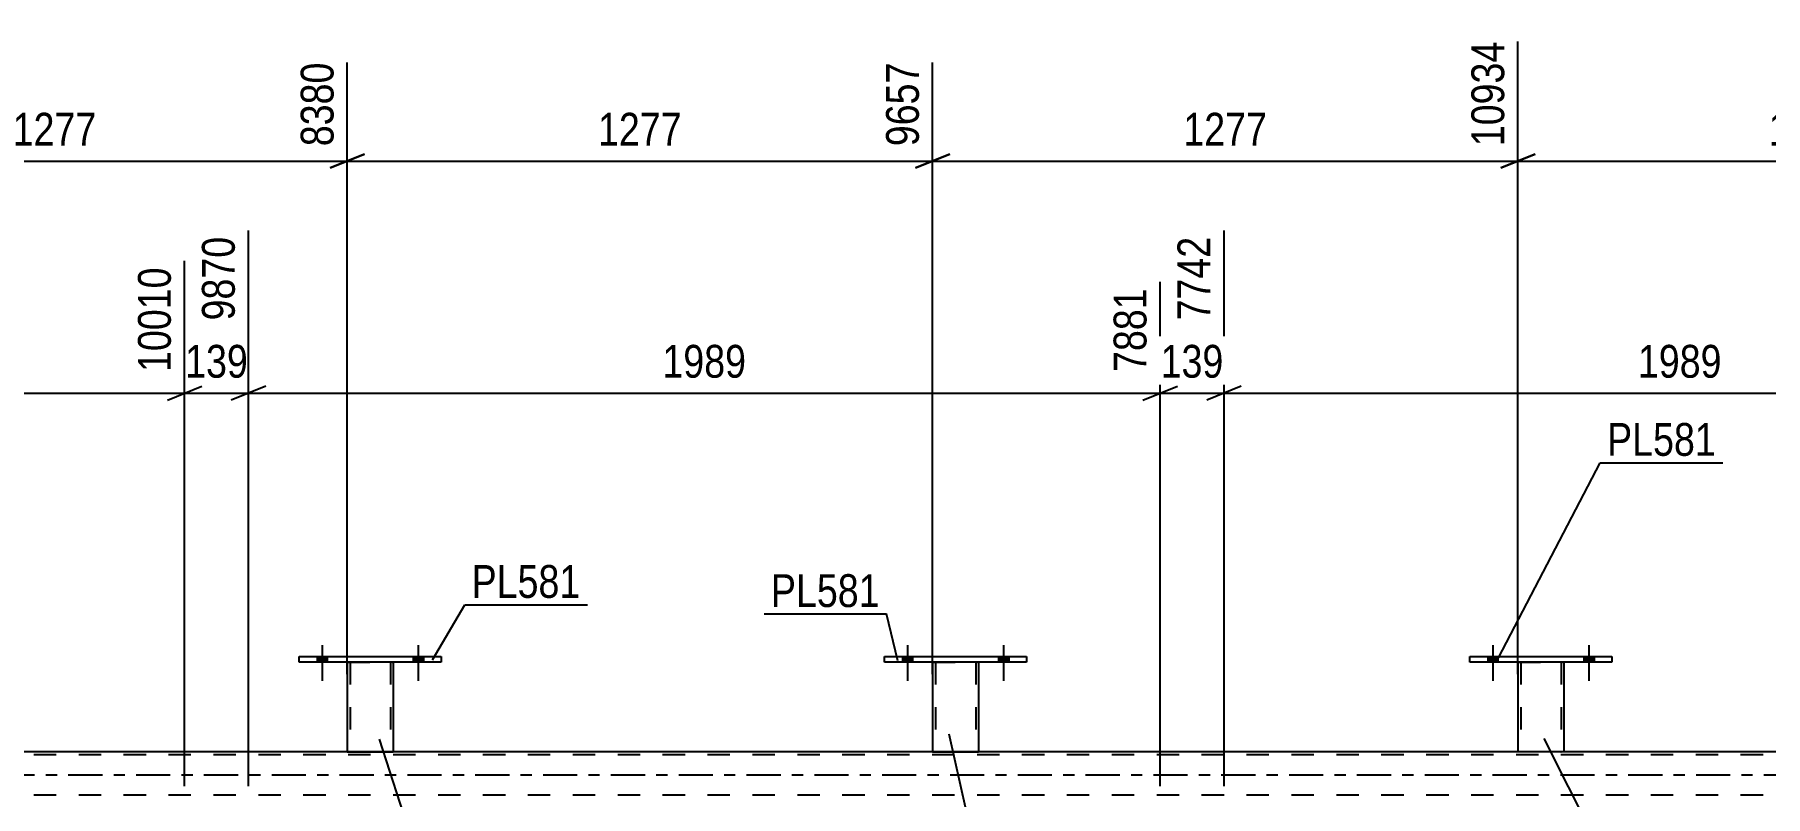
# Model space of a CAD drawing. Header units: millimetres. Extents: x 0 to 841, y 0 to 594.
# Drawn here: x 343.1 to 494.2, y 442.6 to 509.1 of the extents above; entities that cross this region are included whole.
import ezdxf

# ---------------------------------------------------------------- set-up
doc = ezdxf.new("R2010")
doc.units = ezdxf.units.MM
doc.linetypes.add('DXK_LINE_DOT2', pattern=[3.9198, 1.9599, -1.9599])
doc.linetypes.add('DXK_LINE_DOT3', pattern=[5.9187, 2.979, -0.9799, 0.9799, -0.9799])
doc.styles.add('Arial Narrow', font='ARIALN.TTF', dxfattribs={"height": 0.2})

# ---------------------------------------------------------------- blocks, each defined once
blk = doc.blocks.new('Part-272366151-6688 - 4038')
at = {"color": 2, "linetype": 'Continuous'}
for p, q in [((468.36, 454.36), (468.36, 454.84)), ((468.36, 454.84), (480.76, 454.84)), ((480.76, 454.84), (480.76, 454.36)), ((480.76, 454.36), (468.36, 454.36))]:
    blk.add_line(p, q, dxfattribs=at)
blk = doc.blocks.new('Bolt-272366151-6716 - 4038')
at = {"linetype": 'Continuous'}
for points in [[(418.84, 454.36), (419.72, 454.36), (419.72, 454.84), (418.84, 454.84)], [(427.24, 454.36), (428.12, 454.36), (428.12, 454.84), (427.24, 454.84)]]:
    blk.add_hatch(color=1, dxfattribs=at).paths.add_polyline_path(points)
at = {"color": 1, "linetype": 'Continuous'}
for p, q in [((418.84, 454.84), (418.84, 454.36)), ((419.28, 455.84), (419.28, 452.72)), ((419.72, 454.84), (419.72, 454.36)), ((427.24, 454.84), (427.24, 454.36)), ((427.68, 455.84), (427.68, 452.72)), ((428.12, 454.84), (428.12, 454.36))]:
    blk.add_line(p, q, dxfattribs=at)
blk = doc.blocks.new('Part-272366151-4265 - 4038')
at = {"color": 2, "linetype": 'Continuous'}
blk.add_line((756.58, 446.52), (50.12, 446.52), dxfattribs=at)
at = {"color": 7, "linetype": 'DXK_LINE_DOT2'}
for p, q in [((756.58, 446.28), (50.12, 446.28)), ((756.58, 442.76), (50.12, 442.76))]:
    blk.add_line(p, q, dxfattribs=at)
at = {"color": 7, "linetype": 'DXK_LINE_DOT3'}
blk.add_line((50.12, 444.52), (756.58, 444.52), dxfattribs=at)
blk = doc.blocks.new('Part-272366151-6683 - 4038')
at = {"color": 2, "linetype": 'Continuous'}
for p, q in [((370.4, 454.36), (370.4, 446.52)), ((374.4, 454.36), (374.4, 446.52)), ((370.4, 446.52), (374.4, 446.52))]:
    blk.add_line(p, q, dxfattribs=at)
at = {"color": 7, "linetype": 'DXK_LINE_DOT2'}
for p, q in [((370.4, 454.36), (374.4, 454.36)), ((370.4, 454.36), (370.4, 454.36)), ((370.4, 454.36), (370.4, 454.36)), ((370.64, 454.36), (370.64, 446.52)), ((374.16, 454.36), (374.16, 446.52)), ((374.4, 454.36), (374.4, 454.36)), ((374.4, 454.36), (374.4, 454.36)), ((374.1, 446.52), (374.14, 446.52)), ((374.1, 446.52), (374.14, 446.52)), ((374.14, 446.52), (374.16, 446.52)), ((374.14, 446.52), (374.16, 446.52))]:
    blk.add_line(p, q, dxfattribs=at)
blk = doc.blocks.new('Part-272366151-6684 - 4038')
at = {"color": 2, "linetype": 'Continuous'}
for p, q in [((366.2, 454.36), (366.2, 454.84)), ((366.2, 454.84), (378.6, 454.84)), ((378.6, 454.84), (378.6, 454.36)), ((378.6, 454.36), (366.2, 454.36))]:
    blk.add_line(p, q, dxfattribs=at)
blk = doc.blocks.new('Part-272366151-6685 - 4038')
at = {"color": 2, "linetype": 'Continuous'}
for p, q in [((421.48, 454.36), (421.48, 446.52)), ((425.48, 454.36), (425.48, 446.52)), ((421.48, 446.52), (425.48, 446.52))]:
    blk.add_line(p, q, dxfattribs=at)
at = {"color": 7, "linetype": 'DXK_LINE_DOT2'}
for p, q in [((421.48, 454.36), (425.48, 454.36)), ((421.48, 454.36), (421.48, 454.36)), ((421.48, 454.36), (421.48, 454.36)), ((421.72, 454.36), (421.72, 446.52)), ((425.24, 454.36), (425.24, 446.52)), ((425.48, 454.36), (425.48, 454.36)), ((425.48, 454.36), (425.48, 454.36)), ((425.18, 446.52), (425.22, 446.52)), ((425.18, 446.52), (425.22, 446.52)), ((425.22, 446.52), (425.24, 446.52)), ((425.22, 446.52), (425.24, 446.52))]:
    blk.add_line(p, q, dxfattribs=at)
blk = doc.blocks.new('Part-272366151-6686 - 4038')
at = {"color": 2, "linetype": 'Continuous'}
for p, q in [((417.28, 454.36), (417.28, 454.84)), ((417.28, 454.84), (429.68, 454.84)), ((429.68, 454.84), (429.68, 454.36)), ((429.68, 454.36), (417.28, 454.36))]:
    blk.add_line(p, q, dxfattribs=at)
blk = doc.blocks.new('Part-272366151-6687 - 4038')
at = {"color": 2, "linetype": 'Continuous'}
for p, q in [((472.56, 454.36), (472.56, 446.52)), ((476.56, 454.36), (476.56, 446.52)), ((476.52, 446.52), (472.56, 446.52)), ((476.56, 446.52), (476.52, 446.52))]:
    blk.add_line(p, q, dxfattribs=at)
at = {"color": 7, "linetype": 'DXK_LINE_DOT2'}
for p, q in [((472.56, 454.36), (476.56, 454.36)), ((472.56, 454.36), (472.56, 454.36)), ((472.56, 454.36), (472.56, 454.36)), ((472.8, 454.36), (472.8, 446.52)), ((476.32, 454.36), (476.32, 446.52)), ((476.56, 454.36), (476.56, 454.36)), ((476.56, 454.36), (476.56, 454.36)), ((476.3, 446.52), (476.32, 446.52)), ((476.56, 446.52), (476.56, 446.52))]:
    blk.add_line(p, q, dxfattribs=at)
blk = doc.blocks.new('Bolt-272366151-6713 - 4038')
at = {"linetype": 'Continuous'}
for points in [[(367.76, 454.36), (368.64, 454.36), (368.64, 454.84), (367.76, 454.84)], [(376.16, 454.36), (377.04, 454.36), (377.04, 454.84), (376.16, 454.84)]]:
    blk.add_hatch(color=1, dxfattribs=at).paths.add_polyline_path(points)
at = {"color": 1, "linetype": 'Continuous'}
for p, q in [((367.76, 454.84), (367.76, 454.36)), ((368.2, 455.84), (368.2, 452.72)), ((368.64, 454.84), (368.64, 454.36)), ((376.16, 454.84), (376.16, 454.36)), ((376.6, 455.84), (376.6, 452.72)), ((377.04, 454.84), (377.04, 454.36))]:
    blk.add_line(p, q, dxfattribs=at)
blk = doc.blocks.new('Bolt-272366151-6714 - 4038')
at = {"linetype": 'Continuous'}
for points in [[(367.76, 454.36), (368.64, 454.36), (368.64, 454.84), (367.76, 454.84)], [(376.16, 454.36), (377.04, 454.36), (377.04, 454.84), (376.16, 454.84)]]:
    blk.add_hatch(color=1, dxfattribs=at).paths.add_polyline_path(points)
at = {"color": 1, "linetype": 'Continuous'}
for p, q in [((367.76, 454.84), (367.76, 454.36)), ((368.2, 455.84), (368.2, 452.72)), ((368.64, 454.84), (368.64, 454.36)), ((376.16, 454.84), (376.16, 454.36)), ((376.6, 455.84), (376.6, 452.72)), ((377.04, 454.84), (377.04, 454.36))]:
    blk.add_line(p, q, dxfattribs=at)
blk = doc.blocks.new('Bolt-272366151-6715 - 4038')
at = {"linetype": 'Continuous'}
for points in [[(418.84, 454.36), (419.72, 454.36), (419.72, 454.84), (418.84, 454.84)], [(427.24, 454.36), (428.12, 454.36), (428.12, 454.84), (427.24, 454.84)]]:
    blk.add_hatch(color=1, dxfattribs=at).paths.add_polyline_path(points)
at = {"color": 1, "linetype": 'Continuous'}
for p, q in [((418.84, 454.84), (418.84, 454.36)), ((419.28, 455.84), (419.28, 452.72)), ((419.72, 454.84), (419.72, 454.36)), ((427.24, 454.84), (427.24, 454.36)), ((427.68, 455.84), (427.68, 452.72)), ((428.12, 454.84), (428.12, 454.36))]:
    blk.add_line(p, q, dxfattribs=at)
blk = doc.blocks.new('Bolt-272366151-6717 - 4038')
at = {"linetype": 'Continuous'}
for points in [[(469.92, 454.36), (470.8, 454.36), (470.8, 454.84), (469.92, 454.84)], [(478.32, 454.36), (479.2, 454.36), (479.2, 454.84), (478.32, 454.84)]]:
    blk.add_hatch(color=1, dxfattribs=at).paths.add_polyline_path(points)
at = {"color": 1, "linetype": 'Continuous'}
for p, q in [((469.92, 454.84), (469.92, 454.36)), ((470.36, 455.84), (470.36, 452.72)), ((470.8, 454.84), (470.8, 454.36)), ((478.32, 454.84), (478.32, 454.36)), ((478.76, 455.84), (478.76, 452.72)), ((479.2, 454.84), (479.2, 454.36))]:
    blk.add_line(p, q, dxfattribs=at)
blk = doc.blocks.new('Bolt-272366151-6718 - 4038')
at = {"linetype": 'Continuous'}
for points in [[(469.92, 454.36), (470.8, 454.36), (470.8, 454.84), (469.92, 454.84)], [(478.32, 454.36), (479.2, 454.36), (479.2, 454.84), (478.32, 454.84)]]:
    blk.add_hatch(color=1, dxfattribs=at).paths.add_polyline_path(points)
at = {"color": 1, "linetype": 'Continuous'}
for p, q in [((469.92, 454.84), (469.92, 454.36)), ((470.36, 455.84), (470.36, 452.72)), ((470.8, 454.84), (470.8, 454.36)), ((478.32, 454.84), (478.32, 454.36)), ((478.76, 455.84), (478.76, 452.72)), ((479.2, 454.84), (479.2, 454.36))]:
    blk.add_line(p, q, dxfattribs=at)
blk = doc.blocks.new('StraightDimension-272366151-21899 - 4038')
at = {"color": 7, "linetype": 'Continuous'}
for p, q in [((472.56, 453.32), (472.56, 508.54)), ((421.48, 453.32), (421.48, 506.71)), ((422.98, 498.7), (419.98, 497.5)), ((471.06, 497.5), (474.06, 498.7)), ((421.48, 498.1), (472.56, 498.1))]:
    blk.add_line(p, q, dxfattribs=at)
at = {"color": 0, "linetype": 'Continuous'}
blk.add_wipeout([(471.96, 509.14), (467.76, 509.14), (467.76, 498.8), (471.96, 498.8)], dxfattribs=at)
at = {"color": 0}
blk.add_wipeout([(451.28, 498.85), (451.28, 503.05), (442.76, 503.05), (442.76, 498.85)], dxfattribs=at)
at = {"color": 3, "linetype": 'Continuous', "style": 'Arial Narrow'}
blk.add_text('10934', height=2.863, rotation=90.0002, dxfattribs=at).set_placement((471.36, 499.4))
at = {"color": 3, "style": 'Arial Narrow'}
blk.add_text('1277', height=2.863, dxfattribs=at).set_placement((443.36, 499.45))
blk = doc.blocks.new('StraightDimension-272366151-4301 - 4038')
at = {"color": 7, "linetype": 'Continuous'}
for p, q in [((361.78, 443.52), (361.78, 492.05)), ((356.2, 443.52), (356.2, 489.38)), ((354.7, 477.24), (357.7, 478.44)), ((356.2, 477.84), (361.78, 477.84)), ((363.28, 478.44), (360.28, 477.24))]:
    blk.add_line(p, q, dxfattribs=at)
at = {"color": 0, "linetype": 'Continuous'}
blk.add_wipeout([(361.18, 492.1), (356.98, 492.1), (356.98, 483.59), (361.18, 483.59)], dxfattribs=at)
at = {"color": 0}
blk.add_wipeout([(362.33, 478.59), (362.33, 482.79), (355.65, 482.79), (355.65, 478.59)], dxfattribs=at)
at = {"color": 3, "linetype": 'Continuous', "style": 'Arial Narrow'}
blk.add_text('9870', height=2.863, rotation=90.0002, dxfattribs=at).set_placement((360.58, 484.19))
at = {"color": 3, "style": 'Arial Narrow'}
blk.add_text('139', height=2.863, dxfattribs=at).set_placement((356.25, 479.19))
blk = doc.blocks.new('StraightDimension-272366151-4298 - 4038')
at = {"color": 7, "linetype": 'Continuous'}
for p, q in [((446.91, 443.52), (446.91, 492.05)), ((526.47, 443.52), (526.47, 487.55)), ((448.41, 478.44), (445.41, 477.24)), ((446.91, 477.84), (526.47, 477.84)), ((524.97, 477.24), (527.97, 478.44))]:
    blk.add_line(p, q, dxfattribs=at)
at = {"color": 0, "linetype": 'Continuous'}
blk.add_wipeout([(525.87, 487.6), (521.67, 487.6), (521.67, 479.09), (525.87, 479.09)], dxfattribs=at)
at = {"color": 0}
blk.add_wipeout([(490.95, 478.59), (490.95, 482.79), (482.43, 482.79), (482.43, 478.59)], dxfattribs=at)
at = {"color": 3, "linetype": 'Continuous', "style": 'Arial Narrow'}
blk.add_text('5753', height=2.863, rotation=90.0002, dxfattribs=at).set_placement((525.27, 479.69))
at = {"color": 3, "style": 'Arial Narrow'}
blk.add_text('1989', height=2.863, dxfattribs=at).set_placement((483.03, 479.19))
blk = doc.blocks.new('StraightDimension-272366151-4300 - 4038')
at = {"color": 7, "linetype": 'Continuous'}
for p, q in [((361.78, 443.52), (361.78, 492.05)), ((441.34, 443.52), (441.34, 487.55)), ((363.28, 478.44), (360.28, 477.24)), ((361.78, 477.84), (441.34, 477.84)), ((439.84, 477.24), (442.84, 478.44))]:
    blk.add_line(p, q, dxfattribs=at)
at = {"color": 0, "linetype": 'Continuous'}
blk.add_wipeout([(440.74, 487.6), (436.54, 487.6), (436.54, 479.09), (440.74, 479.09)], dxfattribs=at)
at = {"color": 0}
blk.add_wipeout([(405.81, 478.59), (405.81, 482.79), (397.3, 482.79), (397.3, 478.59)], dxfattribs=at)
at = {"color": 3, "linetype": 'Continuous', "style": 'Arial Narrow'}
blk.add_text('7881', height=2.863, rotation=90.0002, dxfattribs=at).set_placement((440.14, 479.69))
at = {"color": 3, "style": 'Arial Narrow'}
blk.add_text('1989', height=2.863, dxfattribs=at).set_placement((397.9, 479.19))
blk = doc.blocks.new('StraightDimension-272366151-21901 - 4038')
at = {"color": 7, "linetype": 'Continuous'}
for p, q in [((319.32, 453.32), (319.32, 506.71)), ((370.4, 453.32), (370.4, 506.71)), ((320.82, 498.7), (317.82, 497.5)), ((368.9, 497.5), (371.9, 498.7)), ((319.32, 498.1), (370.4, 498.1))]:
    blk.add_line(p, q, dxfattribs=at)
at = {"color": 0, "linetype": 'Continuous'}
blk.add_wipeout([(369.8, 507.31), (365.6, 507.31), (365.6, 498.8), (369.8, 498.8)], dxfattribs=at)
at = {"color": 0}
blk.add_wipeout([(349.12, 498.85), (349.12, 503.05), (340.6, 503.05), (340.6, 498.85)], dxfattribs=at)
at = {"color": 3, "linetype": 'Continuous', "style": 'Arial Narrow'}
blk.add_text('8380', height=2.863, rotation=90.0002, dxfattribs=at).set_placement((369.2, 499.4))
at = {"color": 3, "style": 'Arial Narrow'}
blk.add_text('1277', height=2.863, dxfattribs=at).set_placement((341.2, 499.45))
blk = doc.blocks.new('StraightDimension-272366151-4299 - 4038')
at = {"color": 7, "linetype": 'Continuous'}
for p, q in [((446.91, 443.52), (446.91, 492.05)), ((441.34, 443.52), (441.34, 487.55)), ((439.84, 477.24), (442.84, 478.44)), ((441.34, 477.84), (446.91, 477.84)), ((448.41, 478.44), (445.41, 477.24))]:
    blk.add_line(p, q, dxfattribs=at)
at = {"color": 0, "linetype": 'Continuous'}
blk.add_wipeout([(446.31, 492.1), (442.11, 492.1), (442.11, 483.59), (446.31, 483.59)], dxfattribs=at)
at = {"color": 0}
blk.add_wipeout([(447.47, 478.59), (447.47, 482.79), (440.78, 482.79), (440.78, 478.59)], dxfattribs=at)
at = {"color": 3, "linetype": 'Continuous', "style": 'Arial Narrow'}
blk.add_text('7742', height=2.863, rotation=90.0002, dxfattribs=at).set_placement((445.71, 484.19))
at = {"color": 3, "style": 'Arial Narrow'}
blk.add_text('139', height=2.863, dxfattribs=at).set_placement((441.38, 479.19))
blk = doc.blocks.new('StraightDimension-272366151-4302 - 4038')
at = {"color": 7, "linetype": 'Continuous'}
for p, q in [((276.64, 443.52), (276.64, 493.88)), ((356.2, 443.52), (356.2, 489.38)), ((278.14, 478.44), (275.14, 477.24)), ((276.64, 477.84), (356.2, 477.84)), ((354.7, 477.24), (357.7, 478.44))]:
    blk.add_line(p, q, dxfattribs=at)
at = {"color": 0, "linetype": 'Continuous'}
blk.add_wipeout([(355.6, 489.43), (351.4, 489.43), (351.4, 479.09), (355.6, 479.09)], dxfattribs=at)
at = {"color": 0}
blk.add_wipeout([(320.68, 478.59), (320.68, 482.79), (312.17, 482.79), (312.17, 478.59)], dxfattribs=at)
at = {"color": 3, "linetype": 'Continuous', "style": 'Arial Narrow'}
blk.add_text('10010', height=2.863, rotation=90.0002, dxfattribs=at).set_placement((355, 479.69))
at = {"color": 3, "style": 'Arial Narrow'}
blk.add_text('1989', height=2.863, dxfattribs=at).set_placement((312.77, 479.19))
blk = doc.blocks.new('StraightDimension-272366151-21898 - 4038')
at = {"color": 7, "linetype": 'Continuous'}
for p, q in [((472.56, 453.32), (472.56, 508.54)), ((523.64, 453.32), (523.64, 508.54)), ((474.06, 498.7), (471.06, 497.5)), ((522.14, 497.5), (525.14, 498.7)), ((472.56, 498.1), (523.64, 498.1))]:
    blk.add_line(p, q, dxfattribs=at)
at = {"color": 0, "linetype": 'Continuous'}
blk.add_wipeout([(523.04, 509.14), (518.84, 509.14), (518.84, 498.8), (523.04, 498.8)], dxfattribs=at)
at = {"color": 0}
blk.add_wipeout([(502.36, 498.85), (502.36, 503.05), (493.85, 503.05), (493.85, 498.85)], dxfattribs=at)
at = {"color": 3, "linetype": 'Continuous', "style": 'Arial Narrow'}
blk.add_text('12211', height=2.863, rotation=90.0002, dxfattribs=at).set_placement((522.44, 499.4))
at = {"color": 3, "style": 'Arial Narrow'}
blk.add_text('1277', height=2.863, dxfattribs=at).set_placement((494.45, 499.45))
blk = doc.blocks.new('StraightDimension-272366151-21900 - 4038')
at = {"color": 7, "linetype": 'Continuous'}
for p, q in [((370.4, 453.32), (370.4, 506.71)), ((421.48, 453.32), (421.48, 506.71)), ((371.9, 498.7), (368.9, 497.5)), ((419.98, 497.5), (422.98, 498.7)), ((370.4, 498.1), (421.48, 498.1))]:
    blk.add_line(p, q, dxfattribs=at)
at = {"color": 0, "linetype": 'Continuous'}
blk.add_wipeout([(420.88, 507.31), (416.68, 507.31), (416.68, 498.8), (420.88, 498.8)], dxfattribs=at)
at = {"color": 0}
blk.add_wipeout([(400.2, 498.85), (400.2, 503.05), (391.68, 503.05), (391.68, 498.85)], dxfattribs=at)
at = {"color": 3, "linetype": 'Continuous', "style": 'Arial Narrow'}
blk.add_text('9657', height=2.863, rotation=90.0002, dxfattribs=at).set_placement((420.28, 499.4))
at = {"color": 3, "style": 'Arial Narrow'}
blk.add_text('1277', height=2.863, dxfattribs=at).set_placement((392.28, 499.45))
blk = doc.blocks.new('Mark-272366151-20355 - 4038')
at = {"color": 0}
blk.add_wipeout([(387.48, 437.01), (387.48, 440.01), (377.43, 440.01), (377.43, 437.01)], dxfattribs=at)
blk.add_wipeout([(387.48, 437.01), (387.48, 440.01), (377.43, 440.01), (377.43, 437.01)], dxfattribs=at)
at = {"color": 30, "linetype": 'Continuous'}
for p, q in [((373.18, 447.63), (376.83, 436.41)), ((376.83, 436.41), (388.08, 436.41))]:
    blk.add_line(p, q, dxfattribs=at)
at = {"color": 3, "style": 'Arial Narrow'}
blk.add_text('M1362', height=2.863, dxfattribs=at).set_placement((377.43, 437.01))
blk = doc.blocks.new('Mark-272366151-20358 - 4038')
at = {"color": 0}
blk.add_wipeout([(390.76, 459.97), (390.76, 462.97), (381.25, 462.97), (381.25, 459.97)], dxfattribs=at)
blk.add_wipeout([(390.76, 459.97), (390.76, 462.97), (381.25, 462.97), (381.25, 459.97)], dxfattribs=at)
at = {"color": 30, "linetype": 'Continuous'}
for p, q in [((377.83, 454.55), (380.65, 459.37)), ((380.65, 459.37), (391.36, 459.37))]:
    blk.add_line(p, q, dxfattribs=at)
at = {"color": 3, "style": 'Arial Narrow'}
blk.add_text('PL581', height=2.863, dxfattribs=at).set_placement((381.25, 459.97))
blk = doc.blocks.new('Mark-272366151-20361 - 4038')
at = {"color": 0}
blk.add_wipeout([(436.13, 437.16), (436.13, 440.16), (426.07, 440.16), (426.07, 437.16)], dxfattribs=at)
blk.add_wipeout([(436.13, 437.16), (436.13, 440.16), (426.07, 440.16), (426.07, 437.16)], dxfattribs=at)
at = {"color": 30, "linetype": 'Continuous'}
for p, q in [((422.91, 448.11), (425.47, 436.56)), ((425.47, 436.56), (436.73, 436.56))]:
    blk.add_line(p, q, dxfattribs=at)
at = {"color": 3, "style": 'Arial Narrow'}
blk.add_text('M1362', height=2.863, dxfattribs=at).set_placement((426.07, 437.16))
blk = doc.blocks.new('Mark-272366151-20364 - 4038')
at = {"color": 0}
blk.add_wipeout([(416.87, 459.17), (416.87, 462.17), (407.37, 462.17), (407.37, 459.17)], dxfattribs=at)
blk.add_wipeout([(416.87, 459.17), (416.87, 462.17), (407.37, 462.17), (407.37, 459.17)], dxfattribs=at)
at = {"color": 30, "linetype": 'Continuous'}
for p in [(406.77, 458.57), (418.45, 454.46)]:
    blk.add_line(p, (417.47, 458.57), dxfattribs=at)
at = {"color": 3, "style": 'Arial Narrow'}
blk.add_text('PL581', height=2.863, dxfattribs=at).set_placement((407.37, 459.17))
blk = doc.blocks.new('Mark-272366151-20367 - 4038')
at = {"color": 0}
blk.add_wipeout([(491, 437.31), (491, 440.31), (480.95, 440.31), (480.95, 437.31)], dxfattribs=at)
blk.add_wipeout([(491, 437.31), (491, 440.31), (480.95, 440.31), (480.95, 437.31)], dxfattribs=at)
at = {"color": 30, "linetype": 'Continuous'}
for p, q in [((474.82, 447.68), (480.35, 436.71)), ((480.35, 436.71), (491.6, 436.71))]:
    blk.add_line(p, q, dxfattribs=at)
at = {"color": 3, "style": 'Arial Narrow'}
blk.add_text('M1362', height=2.863, dxfattribs=at).set_placement((480.95, 437.31))
blk = doc.blocks.new('Mark-272366151-20370 - 4038')
at = {"color": 0}
blk.add_wipeout([(489.84, 472.37), (489.84, 475.37), (480.34, 475.37), (480.34, 472.37)], dxfattribs=at)
blk.add_wipeout([(489.84, 472.37), (489.84, 475.37), (480.34, 475.37), (480.34, 472.37)], dxfattribs=at)
at = {"color": 30, "linetype": 'Continuous'}
for p, q in [((470.85, 454.73), (479.74, 471.77)), ((479.74, 471.77), (490.44, 471.77))]:
    blk.add_line(p, q, dxfattribs=at)
at = {"color": 3, "style": 'Arial Narrow'}
blk.add_text('PL581', height=2.863, dxfattribs=at).set_placement((480.34, 472.37))

msp = doc.modelspace()

# ---------------------------------------------------------------- block references
for name in ['Part-272366151-6684 - 4038', 'Bolt-272366151-6713 - 4038', 'Bolt-272366151-6714 - 4038', 'Part-272366151-6686 - 4038', 'Bolt-272366151-6716 - 4038', 'Bolt-272366151-6715 - 4038', 'Part-272366151-6688 - 4038', 'Bolt-272366151-6717 - 4038', 'Bolt-272366151-6718 - 4038', 'Part-272366151-6683 - 4038', 'Part-272366151-6685 - 4038', 'Part-272366151-6687 - 4038', 'Part-272366151-4265 - 4038']:
    msp.add_blockref(name, (0, 0))

# ---------------------------------------------------------------- next in the draw order: block references
for name in ['StraightDimension-272366151-21899 - 4038', 'StraightDimension-272366151-4301 - 4038']:
    msp.add_blockref(name, (0, 0))

# ---------------------------------------------------------------- next in the draw order: block references
for name in ['StraightDimension-272366151-4300 - 4038', 'StraightDimension-272366151-4298 - 4038']:
    msp.add_blockref(name, (0, 0))

# ---------------------------------------------------------------- next in the draw order: block references
for name in ['StraightDimension-272366151-21898 - 4038', 'StraightDimension-272366151-21901 - 4038', 'StraightDimension-272366151-4299 - 4038', 'Mark-272366151-20355 - 4038', 'Mark-272366151-20361 - 4038', 'Mark-272366151-20367 - 4038']:
    msp.add_blockref(name, (0, 0))

# ---------------------------------------------------------------- next in the draw order: block references
for name in ['StraightDimension-272366151-21900 - 4038', 'StraightDimension-272366151-4302 - 4038', 'Mark-272366151-20370 - 4038']:
    msp.add_blockref(name, (0, 0))

# ---------------------------------------------------------------- next in the draw order: block references
for name in ['Mark-272366151-20358 - 4038', 'Mark-272366151-20364 - 4038']:
    msp.add_blockref(name, (0, 0))

doc.saveas('drawing.dxf')
